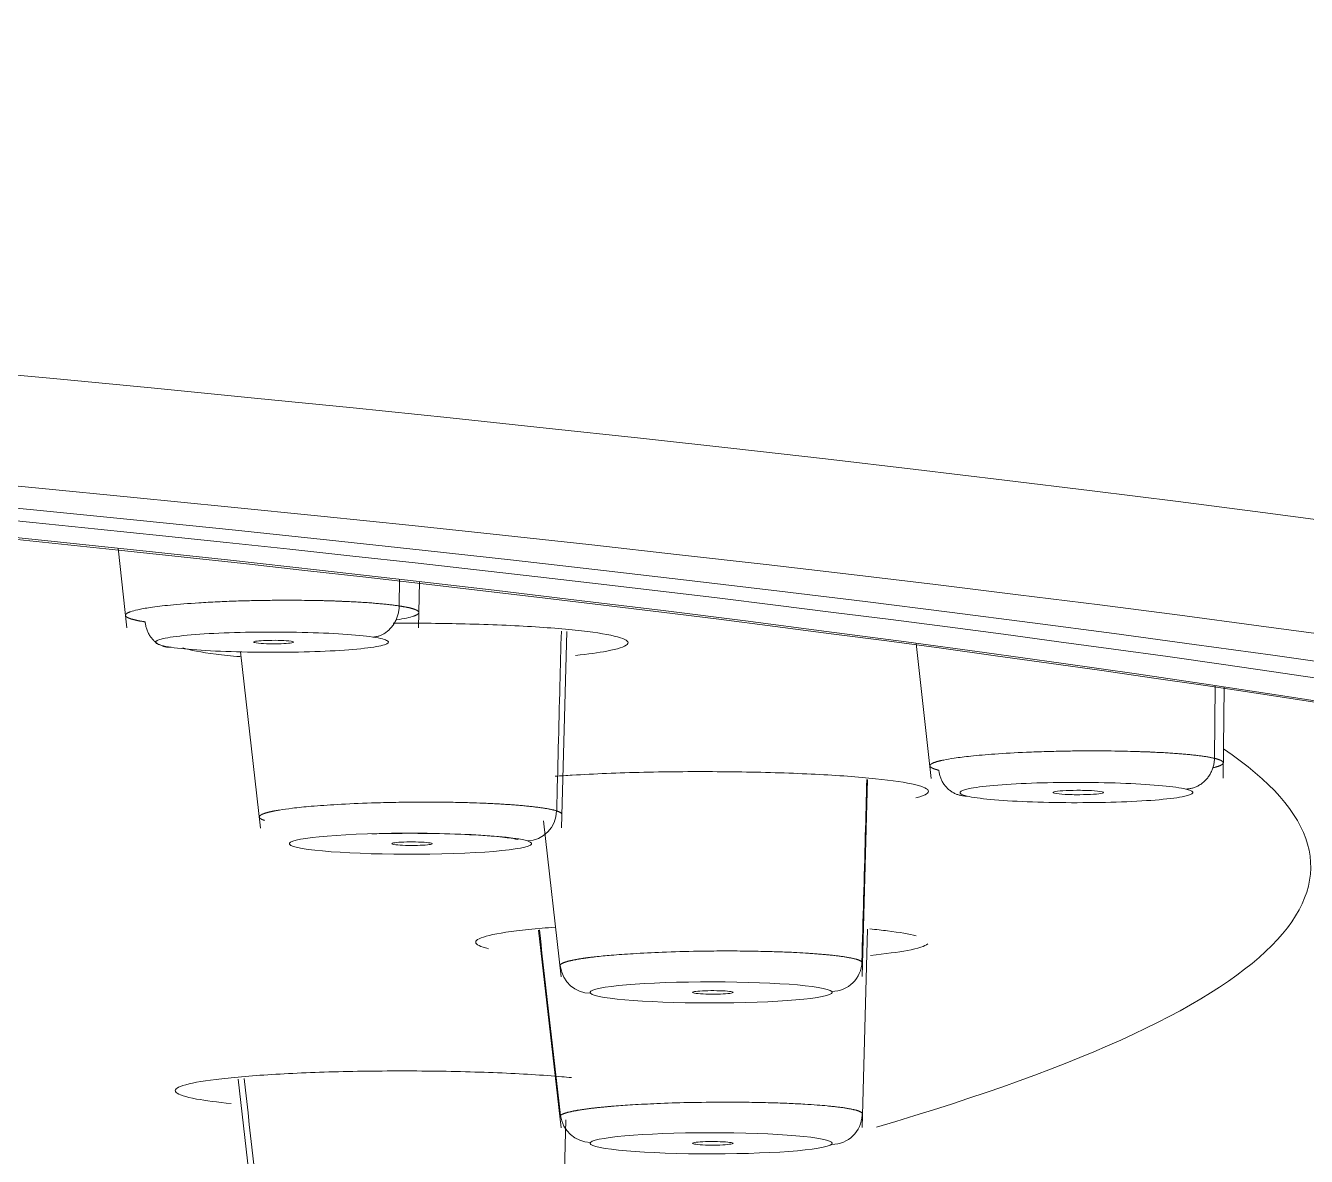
# Model space of a CAD drawing. Extents: x 19821 to 22981, y -91 to 2224.
# Drawn here: x 20781.61 to 20794.3, y 1302.58 to 1313.79 of the extents above; entities that cross this region are included whole.
import ezdxf

# ---------------------------------------------------------------- set-up
doc = ezdxf.new("R2010")
doc.units = 0
doc.header["$LTSCALE"] = 10
doc.header["$MEASUREMENT"] = 0
doc.layers.add('1', color=7, linetype='CONTINUOUS')

msp = doc.modelspace()

# ---------------------------------------------------------------- linework, layer by layer
at = {"layer": '1', "color": 7, "linetype": 'Continuous', "lineweight": 18}
for p, q in [((20782.524, 1308.609), (20782.61, 1307.819)), ((20785.5, 1307.821), (20785.508, 1308.278)), ((20786.916, 1305.838), (20786.971, 1307.783)), ((20783.737, 1307.582), (20783.935, 1305.837)), ((20790.43, 1307.666), (20790.581, 1306.329)), ((20793.472, 1306.331), (20793.484, 1307.232)), ((20789.896, 1304.365), (20789.948, 1306.318)), ((20786.737, 1305.909), (20786.914, 1304.364)), ((20786.69, 1304.827), (20786.914, 1302.868)), ((20789.896, 1302.869), (20789.949, 1304.836)), ((20783.714, 1303.348), (20783.935, 1301.396)), ((20786.916, 1301.397), (20786.96, 1302.948))]:
    msp.add_line(p, q, dxfattribs=at)
at = {"layer": '1', "color": 7, "linetype": 'Continuous', "lineweight": 13}
for p, q in [((20785.311, 1308.301), (20785.308, 1308.038)), ((20793.394, 1307.245), (20793.386, 1306.528))]:
    msp.add_line(p, q, dxfattribs=at)
for centre, major_axis, start_param, end_param in [((20690.341, 1302.937), (-124.486, 0), 3.139264, 4.704892), ((20690.341, 1305.454), (-104, 0), 2.852959, 3.270643)]:
    msp.add_ellipse(centre, major_axis=major_axis, ratio=0.087156, start_param=start_param, end_param=end_param, dxfattribs=at)
at = {"layer": '1', "color": 7, "linetype": 'Continuous', "lineweight": 18}
for centre, major_axis, ratio, start_param, end_param in [((20690.341, 1301.967), (-123.486, 0), 0.087156, 3.213209, 4.704892), ((20690.341, 1301.967), (-121.8, 0), 0.087156, 1.570796, 4.70718), ((20690.341, 1301.967), (-120.85, 0), 0.087156, 1.570796, 4.712389), ((20690.341, 1302.016), (119.248, 0), 0.087156, 4.712389, 7.847018), ((20690.341, 1301.967), (119.464, 0), 0.087156, 4.712389, 7.853982), ((20786.579, 1306.008), (-0.093, -0.285), 0.962061, 0.32568, 1.869283), ((20785.421, 1305.682), (-1.2, 0), 0.087155, 3.404711, 6.543484), ((20785.42, 1305.682), (-1.2, 0), 0.087156, 0.263003, 3.402006), ((20789.595, 1304.517), (-0.211, -0.213), 0.99234, 0.783668, 2.32727), ((20787.205, 1304.499), (0.211, 0.213), 0.99234, 2.467778, 3.92416), ((20788.4, 1304.209), (-1.2, 0), 0.087155, 3.22985, 6.369278), ((20788.399, 1304.209), (-1.2, 0), 0.087156, 0.088133, 3.227819), ((20787.205, 1303.022), (-0.213, 0.212), 0.992467, 0.893124, 2.349506), ((20789.595, 1303.003), (0.213, -0.212), 0.992467, 5.492217, 7.035818), ((20788.4, 1302.714), (-1.2, 0), 0.087156, 6.197313, 9.335942), ((20788.399, 1302.714), (-1.2, 0), 0.087155, 3.055809, 6.194254)]:
    msp.add_ellipse(centre, major_axis=major_axis, ratio=ratio, start_param=start_param, end_param=end_param, dxfattribs=at)
at = {"layer": '1', "color": 7, "linetype": 'Continuous', "lineweight": 13}
for points, knots in [([(20782.646, 1307.98), (20782.665, 1307.987), (20782.717, 1308.001), (20782.844, 1308.024), (20783.043, 1308.048), (20783.277, 1308.066), (20783.504, 1308.079), (20783.688, 1308.086), (20783.863, 1308.091), (20784.026, 1308.093), (20784.174, 1308.094), (20784.306, 1308.094), (20784.402, 1308.092), (20784.466, 1308.091), (20784.505, 1308.091), (20784.544, 1308.09), (20784.583, 1308.089), (20784.62, 1308.088), (20784.657, 1308.087), (20784.694, 1308.085), (20784.73, 1308.084), (20784.765, 1308.082), (20784.8, 1308.081), (20784.834, 1308.079), (20784.867, 1308.078), (20784.899, 1308.076), (20784.931, 1308.074), (20784.962, 1308.072), (20784.992, 1308.07), (20785.022, 1308.068), (20785.05, 1308.066), (20785.078, 1308.063), (20785.105, 1308.061), (20785.131, 1308.059), (20785.156, 1308.056), (20785.181, 1308.054), (20785.204, 1308.051), (20785.227, 1308.049), (20785.248, 1308.046), (20785.269, 1308.043), (20785.289, 1308.04), (20785.302, 1308.039), (20785.308, 1308.038)], [0, 0, 0, 0, 0.063169, 0.139799, 0.229833, 0.333225, 0.393894, 0.450212, 0.502184, 0.549811, 0.593099, 0.632048, 0.666661, 0.678753, 0.690802, 0.702808, 0.714771, 0.726691, 0.738568, 0.750402, 0.762194, 0.773943, 0.785649, 0.797313, 0.808934, 0.820512, 0.832048, 0.843541, 0.854992, 0.8664, 0.877766, 0.889089, 0.900371, 0.911609, 0.922806, 0.93396, 0.945072, 0.956142, 0.96717, 0.978155, 0.989099, 1, 1, 1, 1]), ([(20785.308, 1308.038), (20785.311, 1308.037), (20785.317, 1308.036), (20785.326, 1308.035), (20785.335, 1308.033), (20785.344, 1308.032), (20785.352, 1308.03), (20785.361, 1308.029), (20785.369, 1308.027), (20785.376, 1308.026), (20785.384, 1308.024), (20785.391, 1308.023), (20785.399, 1308.021), (20785.406, 1308.02), (20785.412, 1308.018), (20785.419, 1308.017), (20785.425, 1308.015), (20785.431, 1308.013), (20785.437, 1308.012), (20785.443, 1308.01), (20785.448, 1308.008), (20785.453, 1308.007), (20785.458, 1308.005), (20785.463, 1308.003), (20785.467, 1308.002), (20785.471, 1308), (20785.475, 1307.998), (20785.479, 1307.996), (20785.482, 1307.995), (20785.485, 1307.993), (20785.488, 1307.991), (20785.491, 1307.989), (20785.493, 1307.988), (20785.495, 1307.986), (20785.497, 1307.984), (20785.499, 1307.982), (20785.5, 1307.98), (20785.501, 1307.978), (20785.502, 1307.977), (20785.502, 1307.975), (20785.503, 1307.973), (20785.503, 1307.972), (20785.503, 1307.972)], [0, 0, 0, 0, 0.024455, 0.048956, 0.073504, 0.098097, 0.122736, 0.147422, 0.172154, 0.196932, 0.221756, 0.246626, 0.271543, 0.296506, 0.321515, 0.346571, 0.371672, 0.396821, 0.422015, 0.447256, 0.472543, 0.497877, 0.523257, 0.548683, 0.574156, 0.599676, 0.625242, 0.650855, 0.676514, 0.702219, 0.727972, 0.75377, 0.779616, 0.805508, 0.831447, 0.857432, 0.883464, 0.909543, 0.935669, 0.961842, 0.988061, 1, 1, 1, 1]), ([(20786.915, 1307.789), (20786.91, 1307.611), (20786.895, 1307.017), (20786.879, 1306.423), (20786.869, 1306.007)], [0, 0, 0, 0, 0.299137, 1, 1, 1, 1]), ([(20790.704, 1306.511), (20790.734, 1306.517), (20790.812, 1306.531), (20790.977, 1306.551), (20791.215, 1306.572), (20791.476, 1306.587), (20791.718, 1306.595), (20791.909, 1306.6), (20792.088, 1306.602), (20792.25, 1306.602), (20792.395, 1306.6), (20792.522, 1306.598), (20792.612, 1306.595), (20792.673, 1306.593), (20792.709, 1306.592), (20792.745, 1306.591), (20792.78, 1306.589), (20792.815, 1306.587), (20792.849, 1306.586), (20792.882, 1306.584), (20792.914, 1306.582), (20792.945, 1306.58), (20792.976, 1306.578), (20793.005, 1306.576), (20793.034, 1306.574), (20793.062, 1306.571), (20793.09, 1306.569), (20793.116, 1306.567), (20793.141, 1306.564), (20793.166, 1306.562), (20793.189, 1306.559), (20793.212, 1306.557), (20793.234, 1306.554), (20793.254, 1306.551), (20793.274, 1306.548), (20793.293, 1306.546), (20793.311, 1306.543), (20793.328, 1306.54), (20793.344, 1306.537), (20793.359, 1306.534), (20793.373, 1306.531), (20793.382, 1306.529), (20793.386, 1306.528)], [0, 0, 0, 0, 0.063169, 0.139799, 0.229833, 0.333225, 0.393894, 0.450212, 0.502184, 0.549812, 0.5931, 0.632049, 0.666662, 0.678754, 0.690803, 0.702809, 0.714772, 0.726692, 0.738569, 0.750404, 0.762195, 0.773944, 0.78565, 0.797314, 0.808935, 0.820513, 0.832049, 0.843542, 0.854992, 0.866401, 0.877766, 0.88909, 0.900371, 0.91161, 0.922806, 0.93396, 0.945072, 0.956142, 0.96717, 0.978155, 0.989099, 1, 1, 1, 1]), ([(20793.386, 1306.528), (20793.388, 1306.527), (20793.393, 1306.526), (20793.399, 1306.525), (20793.405, 1306.523), (20793.41, 1306.522), (20793.416, 1306.52), (20793.421, 1306.518), (20793.426, 1306.517), (20793.43, 1306.515), (20793.435, 1306.514), (20793.439, 1306.512), (20793.443, 1306.51), (20793.447, 1306.509), (20793.45, 1306.507), (20793.454, 1306.505), (20793.457, 1306.504), (20793.46, 1306.502), (20793.462, 1306.5), (20793.465, 1306.499), (20793.467, 1306.497), (20793.468, 1306.495), (20793.47, 1306.493), (20793.471, 1306.492), (20793.472, 1306.49), (20793.473, 1306.488), (20793.474, 1306.486), (20793.474, 1306.485), (20793.474, 1306.483), (20793.474, 1306.481), (20793.473, 1306.48), (20793.473, 1306.479), (20793.473, 1306.479)], [0, 0, 0, 0, 0.033591, 0.067245, 0.100962, 0.134743, 0.168587, 0.202495, 0.236465, 0.2705, 0.304598, 0.338759, 0.372984, 0.407272, 0.441624, 0.476039, 0.510518, 0.545061, 0.579667, 0.614337, 0.649071, 0.683869, 0.71873, 0.753655, 0.788644, 0.823697, 0.858814, 0.893995, 0.929239, 0.964548, 0.99992, 1, 1, 1, 1])]:
    msp.add_open_spline(points, degree=3, knots=knots, dxfattribs=at)
at = {"layer": '1', "color": 7, "linetype": 'Continuous', "lineweight": 18}
for points, knots in [([(20782.791, 1307.88), (20782.788, 1307.88), (20782.782, 1307.881), (20782.773, 1307.883), (20782.764, 1307.884), (20782.755, 1307.886), (20782.747, 1307.887), (20782.739, 1307.888), (20782.731, 1307.89), (20782.723, 1307.891), (20782.715, 1307.893), (20782.708, 1307.895), (20782.701, 1307.896), (20782.694, 1307.898), (20782.687, 1307.899), (20782.681, 1307.901), (20782.674, 1307.902), (20782.668, 1307.904), (20782.662, 1307.906), (20782.657, 1307.907), (20782.651, 1307.909), (20782.646, 1307.911), (20782.641, 1307.912), (20782.637, 1307.914), (20782.632, 1307.916), (20782.628, 1307.917), (20782.624, 1307.919), (20782.621, 1307.921), (20782.617, 1307.923), (20782.614, 1307.924), (20782.611, 1307.926), (20782.608, 1307.928), (20782.606, 1307.93), (20782.604, 1307.931), (20782.602, 1307.933), (20782.6, 1307.935), (20782.599, 1307.937), (20782.598, 1307.939), (20782.597, 1307.941), (20782.597, 1307.942), (20782.596, 1307.944), (20782.596, 1307.946), (20782.597, 1307.948), (20782.597, 1307.95), (20782.598, 1307.952), (20782.599, 1307.954), (20782.601, 1307.956), (20782.602, 1307.957), (20782.604, 1307.959), (20782.607, 1307.961), (20782.609, 1307.963), (20782.612, 1307.965), (20782.615, 1307.967), (20782.619, 1307.969), (20782.623, 1307.971), (20782.627, 1307.973), (20782.631, 1307.975), (20782.636, 1307.977), (20782.641, 1307.978), (20782.644, 1307.98), (20782.646, 1307.98), (20782.646, 1307.98)], [0, 0, 0, 0, 0.016233, 0.032501, 0.048804, 0.065143, 0.081517, 0.097927, 0.114372, 0.130852, 0.147368, 0.16392, 0.180506, 0.197128, 0.213786, 0.230479, 0.247207, 0.263971, 0.28077, 0.297604, 0.314474, 0.331379, 0.34832, 0.365296, 0.382307, 0.399354, 0.416436, 0.433553, 0.450706, 0.467894, 0.485117, 0.502376, 0.51967, 0.536999, 0.554364, 0.571764, 0.589199, 0.60667, 0.624176, 0.641717, 0.659293, 0.676905, 0.694552, 0.712234, 0.729952, 0.747705, 0.765493, 0.783316, 0.801175, 0.819069, 0.836998, 0.854962, 0.872962, 0.890996, 0.909066, 0.927172, 0.945312, 0.963487, 0.981698, 0.999944, 1, 1, 1, 1]), ([(20785.503, 1307.972), (20785.503, 1307.972), (20785.502, 1307.971), (20785.502, 1307.969), (20785.502, 1307.967), (20785.501, 1307.965), (20785.5, 1307.964), (20785.498, 1307.962), (20785.496, 1307.96), (20785.494, 1307.958), (20785.492, 1307.956), (20785.489, 1307.954), (20785.487, 1307.952), (20785.483, 1307.95), (20785.48, 1307.948), (20785.476, 1307.947), (20785.472, 1307.945), (20785.468, 1307.943), (20785.463, 1307.941), (20785.458, 1307.939), (20785.437, 1307.931), (20785.387, 1307.918), (20785.32, 1307.905), (20785.283, 1307.899)], [0, 0, 0, 0, 0.013571, 0.038482, 0.063438, 0.088438, 0.113483, 0.138571, 0.163705, 0.188883, 0.214105, 0.239372, 0.264683, 0.290039, 0.315439, 0.340884, 0.366374, 0.391908, 0.417486, 0.44311, 0.468778, 0.738955, 1, 1, 1, 1]), ([(20785.247, 1307.867), (20785.472, 1307.868), (20785.959, 1307.863), (20786.643, 1307.836), (20787.214, 1307.786), (20787.429, 1307.745), (20787.5, 1307.723)], [0, 0, 0, 0, 0.223537, 0.482358, 0.741179, 1, 1, 1, 1]), ([(20787.5, 1307.723), (20787.568, 1307.7), (20787.614, 1307.656), (20787.424, 1307.594), (20787.179, 1307.56), (20787.055, 1307.547)], [0, 0, 0, 0, 0.365234, 0.730469, 1, 1, 1, 1]), ([(20783.731, 1307.535), (20783.644, 1307.543), (20783.395, 1307.569), (20783.237, 1307.599), (20783.165, 1307.622)], [0, 0, 0, 0, 0.321653, 1, 1, 1, 1]), ([(20790.655, 1306.41), (20790.653, 1306.41), (20790.649, 1306.411), (20790.643, 1306.413), (20790.637, 1306.415), (20790.631, 1306.416), (20790.626, 1306.418), (20790.621, 1306.419), (20790.616, 1306.421), (20790.611, 1306.422), (20790.607, 1306.424), (20790.602, 1306.426), (20790.598, 1306.427), (20790.595, 1306.429), (20790.591, 1306.431), (20790.588, 1306.432), (20790.585, 1306.434), (20790.582, 1306.436), (20790.579, 1306.437), (20790.577, 1306.439), (20790.575, 1306.441), (20790.573, 1306.442), (20790.571, 1306.444), (20790.57, 1306.446), (20790.569, 1306.448), (20790.568, 1306.449), (20790.568, 1306.451), (20790.567, 1306.453), (20790.567, 1306.455), (20790.568, 1306.457), (20790.568, 1306.458), (20790.569, 1306.46), (20790.57, 1306.462), (20790.571, 1306.464), (20790.573, 1306.465), (20790.575, 1306.467), (20790.577, 1306.469), (20790.579, 1306.471), (20790.582, 1306.473), (20790.585, 1306.475), (20790.588, 1306.476), (20790.592, 1306.478), (20790.595, 1306.48), (20790.599, 1306.482), (20790.604, 1306.484), (20790.608, 1306.486), (20790.613, 1306.487), (20790.619, 1306.489), (20790.624, 1306.491), (20790.63, 1306.493), (20790.636, 1306.495), (20790.642, 1306.497), (20790.649, 1306.498), (20790.656, 1306.5), (20790.663, 1306.502), (20790.671, 1306.504), (20790.678, 1306.506), (20790.686, 1306.508), (20790.695, 1306.509), (20790.701, 1306.511), (20790.704, 1306.511), (20790.704, 1306.511)], [0, 0, 0, 0, 0.016233, 0.0325, 0.048804, 0.065143, 0.081517, 0.097926, 0.114371, 0.130852, 0.147368, 0.163919, 0.180506, 0.197128, 0.213785, 0.230478, 0.247206, 0.26397, 0.280769, 0.297603, 0.314473, 0.331378, 0.348319, 0.365295, 0.382306, 0.399353, 0.416435, 0.433552, 0.450705, 0.467893, 0.485116, 0.502375, 0.519669, 0.536998, 0.554363, 0.571763, 0.589198, 0.606668, 0.624174, 0.641716, 0.659292, 0.676904, 0.694551, 0.712233, 0.729951, 0.747704, 0.765492, 0.783315, 0.801174, 0.819067, 0.836997, 0.854961, 0.87296, 0.890995, 0.909065, 0.92717, 0.945311, 0.963486, 0.981697, 0.999943, 1, 1, 1, 1]), ([(20793.473, 1306.479), (20793.473, 1306.479), (20793.472, 1306.477), (20793.471, 1306.476), (20793.47, 1306.474), (20793.468, 1306.472), (20793.466, 1306.47), (20793.464, 1306.468), (20793.462, 1306.467), (20793.459, 1306.465), (20793.456, 1306.463), (20793.453, 1306.461), (20793.449, 1306.459), (20793.446, 1306.457), (20793.442, 1306.456), (20793.437, 1306.454), (20793.433, 1306.452), (20793.428, 1306.45), (20793.422, 1306.448), (20793.417, 1306.446), (20793.411, 1306.445), (20793.405, 1306.443), (20793.399, 1306.441), (20793.392, 1306.439), (20793.385, 1306.437), (20793.379, 1306.436), (20793.376, 1306.435), (20793.375, 1306.435)], [0, 0, 0, 0, 0.040032, 0.080239, 0.12052, 0.160873, 0.201298, 0.241797, 0.282368, 0.323011, 0.363728, 0.404517, 0.445379, 0.486314, 0.527322, 0.568403, 0.609556, 0.650783, 0.692083, 0.733455, 0.774901, 0.81642, 0.858012, 0.899677, 0.941415, 0.983226, 1, 1, 1, 1]), ([(20786.855, 1306.35), (20786.909, 1306.354), (20787.172, 1306.371), (20787.722, 1306.394), (20788.513, 1306.399), (20789.278, 1306.381), (20789.926, 1306.342), (20790.389, 1306.284), (20790.519, 1306.241), (20790.545, 1306.218)], [0, 0, 0, 0, 0.04352, 0.202933, 0.362347, 0.52176, 0.681173, 0.840587, 1, 1, 1, 1]), ([(20789.942, 1306.319), (20789.937, 1306.133), (20789.921, 1305.53), (20789.905, 1304.928), (20789.893, 1304.511)], [0, 0, 0, 0, 0.30896, 1, 1, 1, 1]), ([(20790.545, 1306.218), (20790.566, 1306.194), (20790.54, 1306.167), (20790.446, 1306.141), (20790.428, 1306.137)], [0, 0, 0, 0, 0.824287, 1, 1, 1, 1]), ([(20783.973, 1305.913), (20783.972, 1305.914), (20783.968, 1305.915), (20783.964, 1305.916), (20783.959, 1305.918), (20783.955, 1305.92), (20783.951, 1305.921), (20783.947, 1305.923), (20783.944, 1305.925), (20783.941, 1305.926), (20783.938, 1305.928), (20783.935, 1305.93), (20783.933, 1305.932), (20783.93, 1305.933), (20783.928, 1305.935), (20783.927, 1305.937), (20783.925, 1305.939), (20783.924, 1305.94), (20783.923, 1305.942), (20783.923, 1305.944), (20783.922, 1305.946), (20783.922, 1305.947), (20783.923, 1305.949), (20783.923, 1305.951), (20783.924, 1305.953), (20783.925, 1305.955), (20783.926, 1305.956), (20783.928, 1305.958), (20783.93, 1305.96), (20783.932, 1305.962), (20783.934, 1305.964), (20783.937, 1305.966), (20783.94, 1305.967), (20783.943, 1305.969), (20783.946, 1305.971), (20783.95, 1305.973), (20783.954, 1305.975), (20783.958, 1305.977), (20783.963, 1305.978), (20783.968, 1305.98), (20783.973, 1305.982), (20783.979, 1305.984), (20783.984, 1305.986), (20783.99, 1305.987), (20783.996, 1305.989), (20784.003, 1305.991), (20784.01, 1305.993), (20784.017, 1305.995), (20784.024, 1305.997), (20784.032, 1305.998), (20784.04, 1306), (20784.048, 1306.002), (20784.057, 1306.004), (20784.065, 1306.005), (20784.074, 1306.007), (20784.084, 1306.009), (20784.093, 1306.011), (20784.103, 1306.012), (20784.113, 1306.014), (20784.157, 1306.021), (20784.254, 1306.035), (20784.442, 1306.054), (20784.704, 1306.072), (20784.993, 1306.085), (20785.269, 1306.092), (20785.497, 1306.095), (20785.702, 1306.094), (20785.882, 1306.092), (20786.036, 1306.087), (20786.14, 1306.083), (20786.204, 1306.081), (20786.237, 1306.079), (20786.27, 1306.077), (20786.301, 1306.076), (20786.333, 1306.074), (20786.363, 1306.072), (20786.393, 1306.07), (20786.422, 1306.068), (20786.45, 1306.066), (20786.478, 1306.064), (20786.505, 1306.061), (20786.531, 1306.059), (20786.556, 1306.057), (20786.581, 1306.054), (20786.604, 1306.052), (20786.627, 1306.05), (20786.649, 1306.047), (20786.671, 1306.044), (20786.691, 1306.042), (20786.711, 1306.039), (20786.73, 1306.036), (20786.747, 1306.033), (20786.764, 1306.031), (20786.781, 1306.028), (20786.796, 1306.025), (20786.81, 1306.022), (20786.824, 1306.019), (20786.836, 1306.016), (20786.848, 1306.013), (20786.859, 1306.01), (20786.865, 1306.008), (20786.869, 1306.007)], [0, 0, 0, 0, 0.00417, 0.008345, 0.012526, 0.016711, 0.020901, 0.025097, 0.029297, 0.033503, 0.037713, 0.041929, 0.046149, 0.050375, 0.054606, 0.058841, 0.063082, 0.067328, 0.071579, 0.075835, 0.080095, 0.084361, 0.088632, 0.092908, 0.097189, 0.101475, 0.105766, 0.110062, 0.114363, 0.118669, 0.12298, 0.127297, 0.131618, 0.135944, 0.140275, 0.144611, 0.148952, 0.153299, 0.15765, 0.162006, 0.166367, 0.170733, 0.175105, 0.179481, 0.183862, 0.188248, 0.19264, 0.197036, 0.201437, 0.205843, 0.210254, 0.214671, 0.219092, 0.223518, 0.227949, 0.232385, 0.236827, 0.241273, 0.245724, 0.25018, 0.297768, 0.355265, 0.422644, 0.499872, 0.552453, 0.60066, 0.644497, 0.683967, 0.719072, 0.749813, 0.758147, 0.766462, 0.77476, 0.78304, 0.791302, 0.799547, 0.807774, 0.815984, 0.824176, 0.832351, 0.840508, 0.848648, 0.85677, 0.864875, 0.872962, 0.881032, 0.889084, 0.897119, 0.905137, 0.913137, 0.92112, 0.929086, 0.937034, 0.944965, 0.952879, 0.960775, 0.968655, 0.976517, 0.984362, 0.992189, 1, 1, 1, 1]), ([(20786.869, 1306.007), (20786.87, 1306.006), (20786.874, 1306.005), (20786.878, 1306.003), (20786.883, 1306.002), (20786.887, 1306), (20786.891, 1305.998), (20786.895, 1305.997), (20786.898, 1305.995), (20786.901, 1305.993), (20786.904, 1305.991), (20786.907, 1305.99), (20786.91, 1305.988), (20786.912, 1305.986), (20786.914, 1305.984), (20786.915, 1305.983), (20786.917, 1305.981), (20786.918, 1305.979), (20786.919, 1305.977), (20786.919, 1305.976), (20786.92, 1305.974), (20786.92, 1305.973), (20786.92, 1305.972), (20786.92, 1305.972)], [0, 0, 0, 0, 0.049436, 0.098929, 0.148478, 0.198082, 0.247743, 0.29746, 0.347233, 0.397062, 0.446947, 0.496889, 0.546887, 0.596941, 0.647052, 0.697219, 0.747442, 0.797722, 0.848058, 0.898451, 0.948901, 0.999406, 1, 1, 1, 1]), ([(20785.037, 1305.779), (20785.171, 1305.783), (20785.444, 1305.787), (20785.872, 1305.78), (20786.215, 1305.76), (20786.414, 1305.739), (20786.481, 1305.724), (20786.486, 1305.723), (20786.486, 1305.722)], [0, 0, 0, 0, 0.215443, 0.442805, 0.669305, 0.852475, 0.971557, 1, 1, 1, 1]), ([(20786.074, 1304.724), (20786.1, 1304.747), (20786.231, 1304.79), (20786.573, 1304.833), (20786.808, 1304.852), (20786.853, 1304.855)], [0, 0, 0, 0, 0.449729, 0.899458, 1, 1, 1, 1]), ([(20789.973, 1304.838), (20790.035, 1304.832), (20790.223, 1304.811), (20790.362, 1304.787), (20790.43, 1304.77)], [0, 0, 0, 0, 0.309093, 1, 1, 1, 1]), ([(20786.192, 1304.642), (20786.173, 1304.647), (20786.079, 1304.673), (20786.053, 1304.7), (20786.074, 1304.724)], [0, 0, 0, 0, 0.17933, 1, 1, 1, 1]), ([(20790.545, 1304.69), (20790.519, 1304.666), (20790.398, 1304.627), (20790.127, 1304.591), (20789.979, 1304.576)], [0, 0, 0, 0, 0.542295, 1, 1, 1, 1]), ([(20786.908, 1304.463), (20786.907, 1304.463), (20786.906, 1304.464), (20786.905, 1304.466), (20786.904, 1304.468), (20786.903, 1304.47), (20786.902, 1304.471), (20786.902, 1304.473), (20786.902, 1304.475), (20786.902, 1304.476), (20786.903, 1304.478), (20786.903, 1304.48), (20786.904, 1304.482), (20786.906, 1304.483), (20786.907, 1304.485), (20786.909, 1304.487), (20786.911, 1304.489), (20786.913, 1304.49), (20786.916, 1304.492), (20786.919, 1304.494), (20786.922, 1304.496), (20786.925, 1304.497), (20786.929, 1304.499), (20786.933, 1304.501), (20786.937, 1304.503), (20786.942, 1304.505), (20786.947, 1304.506), (20786.952, 1304.508), (20786.957, 1304.51), (20786.962, 1304.512), (20786.968, 1304.513), (20786.974, 1304.515), (20786.981, 1304.517), (20786.987, 1304.519), (20786.994, 1304.52), (20787.002, 1304.522), (20787.009, 1304.524), (20787.017, 1304.526), (20787.025, 1304.527), (20787.033, 1304.529), (20787.042, 1304.531), (20787.05, 1304.532), (20787.059, 1304.534), (20787.069, 1304.536), (20787.078, 1304.538), (20787.088, 1304.539), (20787.098, 1304.541), (20787.109, 1304.543), (20787.119, 1304.544), (20787.13, 1304.546), (20787.141, 1304.548), (20787.153, 1304.549), (20787.164, 1304.551), (20787.176, 1304.552), (20787.188, 1304.554), (20787.201, 1304.556), (20787.213, 1304.557), (20787.226, 1304.559), (20787.239, 1304.56), (20787.296, 1304.567), (20787.416, 1304.578), (20787.636, 1304.594), (20787.925, 1304.609), (20788.231, 1304.617), (20788.511, 1304.62), (20788.736, 1304.619), (20788.934, 1304.615), (20789.103, 1304.61), (20789.244, 1304.604), (20789.337, 1304.598), (20789.393, 1304.594), (20789.422, 1304.592), (20789.451, 1304.59), (20789.478, 1304.588), (20789.505, 1304.586), (20789.531, 1304.583), (20789.556, 1304.581), (20789.58, 1304.579), (20789.603, 1304.576), (20789.626, 1304.574), (20789.648, 1304.571), (20789.668, 1304.568), (20789.688, 1304.566), (20789.707, 1304.563), (20789.726, 1304.56), (20789.743, 1304.557), (20789.759, 1304.554), (20789.775, 1304.552), (20789.79, 1304.549), (20789.803, 1304.546), (20789.816, 1304.543), (20789.828, 1304.54), (20789.839, 1304.537), (20789.849, 1304.534), (20789.858, 1304.53), (20789.866, 1304.527), (20789.874, 1304.524), (20789.88, 1304.521), (20789.885, 1304.518), (20789.89, 1304.515), (20789.892, 1304.513), (20789.893, 1304.511)], [0, 0, 0, 0, 0.00417, 0.008345, 0.012526, 0.016711, 0.020901, 0.025097, 0.029297, 0.033503, 0.037713, 0.041929, 0.046149, 0.050375, 0.054606, 0.058841, 0.063082, 0.067328, 0.071579, 0.075835, 0.080095, 0.084361, 0.088632, 0.092908, 0.097189, 0.101475, 0.105766, 0.110062, 0.114363, 0.118669, 0.12298, 0.127297, 0.131618, 0.135944, 0.140275, 0.144611, 0.148952, 0.153299, 0.15765, 0.162006, 0.166367, 0.170733, 0.175105, 0.179481, 0.183862, 0.188248, 0.19264, 0.197036, 0.201437, 0.205843, 0.210254, 0.214671, 0.219092, 0.223518, 0.227949, 0.232385, 0.236827, 0.241273, 0.245724, 0.25018, 0.297768, 0.355265, 0.422644, 0.499872, 0.552453, 0.60066, 0.644497, 0.683967, 0.719072, 0.749813, 0.758147, 0.766462, 0.77476, 0.78304, 0.791302, 0.799547, 0.807774, 0.815984, 0.824176, 0.832351, 0.840508, 0.848648, 0.85677, 0.864875, 0.872962, 0.881032, 0.889084, 0.897119, 0.905137, 0.913137, 0.92112, 0.929086, 0.937034, 0.944965, 0.952879, 0.960775, 0.968655, 0.976517, 0.984362, 0.992189, 1, 1, 1, 1]), ([(20783.165, 1303.286), (20783.237, 1303.309), (20783.453, 1303.349), (20784.022, 1303.399), (20784.739, 1303.428), (20785.537, 1303.434), (20786.303, 1303.416), (20786.774, 1303.387), (20786.984, 1303.368), (20787.014, 1303.365)], [0, 0, 0, 0, 0.161852, 0.323703, 0.485555, 0.647406, 0.809258, 0.97111, 1, 1, 1, 1]), ([(20783.644, 1303.107), (20783.506, 1303.121), (20783.246, 1303.155), (20783.051, 1303.219), (20783.097, 1303.263), (20783.165, 1303.286)], [0, 0, 0, 0, 0.2875, 0.64375, 1, 1, 1, 1]), ([(20786.908, 1302.99), (20786.908, 1302.991), (20786.909, 1302.992), (20786.911, 1302.993), (20786.914, 1302.995), (20786.916, 1302.997), (20786.919, 1302.999), (20786.922, 1303), (20786.926, 1303.002), (20786.93, 1303.004), (20786.933, 1303.005), (20786.938, 1303.007), (20786.942, 1303.009), (20786.947, 1303.01), (20786.952, 1303.012), (20786.957, 1303.014), (20786.962, 1303.016), (20786.968, 1303.017), (20786.974, 1303.019), (20786.98, 1303.021), (20786.987, 1303.022), (20786.994, 1303.024), (20787.001, 1303.026), (20787.008, 1303.027), (20787.016, 1303.029), (20787.024, 1303.031), (20787.032, 1303.032), (20787.04, 1303.034), (20787.049, 1303.036), (20787.058, 1303.037), (20787.067, 1303.039), (20787.076, 1303.041), (20787.086, 1303.042), (20787.096, 1303.044), (20787.106, 1303.045), (20787.116, 1303.047), (20787.127, 1303.049), (20787.138, 1303.05), (20787.149, 1303.052), (20787.16, 1303.053), (20787.172, 1303.055), (20787.184, 1303.057), (20787.196, 1303.058), (20787.208, 1303.06), (20787.221, 1303.061), (20787.234, 1303.063), (20787.247, 1303.064), (20787.26, 1303.066), (20787.274, 1303.067), (20787.287, 1303.069), (20787.301, 1303.07), (20787.316, 1303.071), (20787.33, 1303.073), (20787.345, 1303.074), (20787.36, 1303.076), (20787.375, 1303.077), (20787.39, 1303.078), (20787.406, 1303.08), (20787.421, 1303.081), (20787.489, 1303.087), (20787.629, 1303.096), (20787.873, 1303.109), (20788.181, 1303.119), (20788.493, 1303.122), (20788.77, 1303.121), (20788.985, 1303.116), (20789.169, 1303.11), (20789.323, 1303.102), (20789.447, 1303.094), (20789.526, 1303.087), (20789.573, 1303.082), (20789.597, 1303.08), (20789.62, 1303.077), (20789.643, 1303.075), (20789.664, 1303.072), (20789.684, 1303.07), (20789.704, 1303.067), (20789.723, 1303.064), (20789.74, 1303.061), (20789.757, 1303.058), (20789.773, 1303.056), (20789.788, 1303.053), (20789.802, 1303.05), (20789.815, 1303.047), (20789.827, 1303.044), (20789.838, 1303.041), (20789.849, 1303.038), (20789.858, 1303.035), (20789.866, 1303.031), (20789.874, 1303.028), (20789.88, 1303.025), (20789.886, 1303.022), (20789.89, 1303.019), (20789.894, 1303.016), (20789.897, 1303.012), (20789.898, 1303.009), (20789.899, 1303.006), (20789.899, 1303.003), (20789.898, 1303), (20789.896, 1302.996), (20789.894, 1302.994), (20789.893, 1302.993)], [0, 0, 0, 0, 0.00417, 0.008345, 0.012526, 0.016711, 0.020901, 0.025097, 0.029297, 0.033503, 0.037713, 0.041929, 0.046149, 0.050375, 0.054606, 0.058841, 0.063082, 0.067328, 0.071579, 0.075835, 0.080095, 0.084361, 0.088632, 0.092908, 0.097189, 0.101475, 0.105766, 0.110062, 0.114363, 0.118669, 0.12298, 0.127297, 0.131618, 0.135944, 0.140275, 0.144611, 0.148952, 0.153299, 0.15765, 0.162006, 0.166367, 0.170733, 0.175105, 0.179481, 0.183862, 0.188248, 0.19264, 0.197036, 0.201437, 0.205843, 0.210254, 0.214671, 0.219092, 0.223518, 0.227949, 0.232385, 0.236827, 0.241273, 0.245724, 0.25018, 0.297768, 0.355265, 0.422644, 0.499872, 0.552453, 0.60066, 0.644497, 0.683967, 0.719072, 0.749813, 0.758147, 0.766462, 0.77476, 0.78304, 0.791302, 0.799547, 0.807774, 0.815984, 0.824176, 0.832351, 0.840508, 0.848648, 0.85677, 0.864875, 0.872962, 0.881032, 0.889084, 0.897119, 0.905137, 0.913137, 0.92112, 0.929086, 0.937034, 0.944965, 0.952879, 0.960775, 0.968655, 0.976517, 0.984362, 0.992189, 1, 1, 1, 1])]:
    msp.add_open_spline(points, degree=3, knots=knots, dxfattribs=at)
at = {"layer": '1', "color": 7, "linetype": 'Continuous', "lineweight": 13}
for points, weights in [([(20785.048, 1307.729), (20785.199, 1307.737), (20785.306, 1307.864), (20785.308, 1308.038)], [1.16895846642, 0.943676967089, 0.94368051125, 1.1689690989]), ([(20783.049, 1307.628), (20782.911, 1307.621), (20782.807, 1307.721), (20782.791, 1307.88)], [1.16894869009, 0.960098119623, 0.944879832253, 1.12329382798]), ([(20790.935, 1306.154), (20790.786, 1306.15), (20790.672, 1306.251), (20790.655, 1306.41)], [1.16894851624, 0.960098099013, 0.944879879984, 1.12329385915]), ([(20793.104, 1306.223), (20793.268, 1306.228), (20793.385, 1306.354), (20793.386, 1306.528)], [1.16895847896, 0.943676968464, 0.943680507069, 1.16896909478])]:
    msp.add_rational_spline(points, weights, degree=3, dxfattribs=at)
at = {"layer": '1', "color": 7, "linetype": 'Continuous', "lineweight": 18}
for points in [[(20785.048, 1307.729), (20784.969, 1307.741), (20784.771, 1307.76), (20784.355, 1307.778), (20783.894, 1307.781), (20783.457, 1307.768), (20783.11, 1307.741), (20782.905, 1307.705), (20782.877, 1307.665), (20782.97, 1307.64), (20783.049, 1307.628)], [(20783.049, 1307.628), (20783.128, 1307.616), (20783.326, 1307.597), (20783.743, 1307.579), (20784.203, 1307.576), (20784.64, 1307.589), (20784.987, 1307.616), (20785.192, 1307.652), (20785.22, 1307.692), (20785.127, 1307.717), (20785.048, 1307.729)], [(20784.237, 1307.688), (20784.207, 1307.692), (20784.142, 1307.697), (20784.014, 1307.697), (20783.911, 1307.692), (20783.854, 1307.682), (20783.871, 1307.675), (20783.892, 1307.671)], [(20783.892, 1307.671), (20783.922, 1307.667), (20783.987, 1307.662), (20784.115, 1307.662), (20784.218, 1307.667), (20784.276, 1307.677), (20784.258, 1307.684), (20784.237, 1307.688)], [(20793.104, 1306.223), (20793.05, 1306.236), (20792.894, 1306.258), (20792.52, 1306.282), (20792.071, 1306.292), (20791.615, 1306.286), (20791.22, 1306.265), (20790.947, 1306.232), (20790.838, 1306.193), (20790.881, 1306.167), (20790.935, 1306.154)], [(20790.935, 1306.154), (20790.989, 1306.141), (20791.146, 1306.119), (20791.52, 1306.095), (20791.968, 1306.086), (20792.424, 1306.092), (20792.819, 1306.113), (20793.093, 1306.145), (20793.201, 1306.185), (20793.159, 1306.21), (20793.104, 1306.223)], [(20792.273, 1306.197), (20792.245, 1306.202), (20792.177, 1306.209), (20792.019, 1306.212), (20791.878, 1306.208), (20791.781, 1306.197), (20791.785, 1306.187), (20791.8, 1306.182)], [(20791.8, 1306.182), (20791.829, 1306.177), (20791.897, 1306.169), (20792.055, 1306.166), (20792.196, 1306.171), (20792.293, 1306.182), (20792.289, 1306.191), (20792.273, 1306.197)], [(20785.63, 1305.687), (20785.611, 1305.691), (20785.563, 1305.697), (20785.44, 1305.701), (20785.324, 1305.698), (20785.238, 1305.69), (20785.233, 1305.682), (20785.241, 1305.678)], [(20785.241, 1305.678), (20785.26, 1305.673), (20785.308, 1305.667), (20785.431, 1305.664), (20785.547, 1305.666), (20785.633, 1305.675), (20785.638, 1305.682), (20785.63, 1305.687)], [(20786.908, 1302.99), (20786.838, 1303.603), (20786.767, 1304.215), (20786.697, 1304.828)], [(20788.616, 1304.211), (20788.606, 1304.215), (20788.571, 1304.222), (20788.456, 1304.227), (20788.337, 1304.226), (20788.236, 1304.22), (20788.216, 1304.212), (20788.215, 1304.208)], [(20788.215, 1304.208), (20788.225, 1304.203), (20788.26, 1304.196), (20788.375, 1304.191), (20788.494, 1304.192), (20788.595, 1304.199), (20788.615, 1304.206), (20788.616, 1304.211)], [(20788.616, 1302.712), (20788.615, 1302.717), (20788.595, 1302.724), (20788.492, 1302.731), (20788.372, 1302.732), (20788.259, 1302.727), (20788.225, 1302.72), (20788.215, 1302.715)], [(20788.215, 1302.715), (20788.216, 1302.711), (20788.236, 1302.703), (20788.339, 1302.696), (20788.459, 1302.695), (20788.572, 1302.701), (20788.606, 1302.708), (20788.616, 1302.712)]]:
    msp.add_open_spline(points, degree=3, dxfattribs=at)
at = {"layer": '1', "color": 7, "linetype": 'Continuous', "lineweight": 13}
msp.add_open_spline([(20783.973, 1301.54), (20783.906, 1302.145), (20783.84, 1302.75), (20783.773, 1303.355)], degree=3, dxfattribs=at)

doc.saveas('drawing.dxf')
